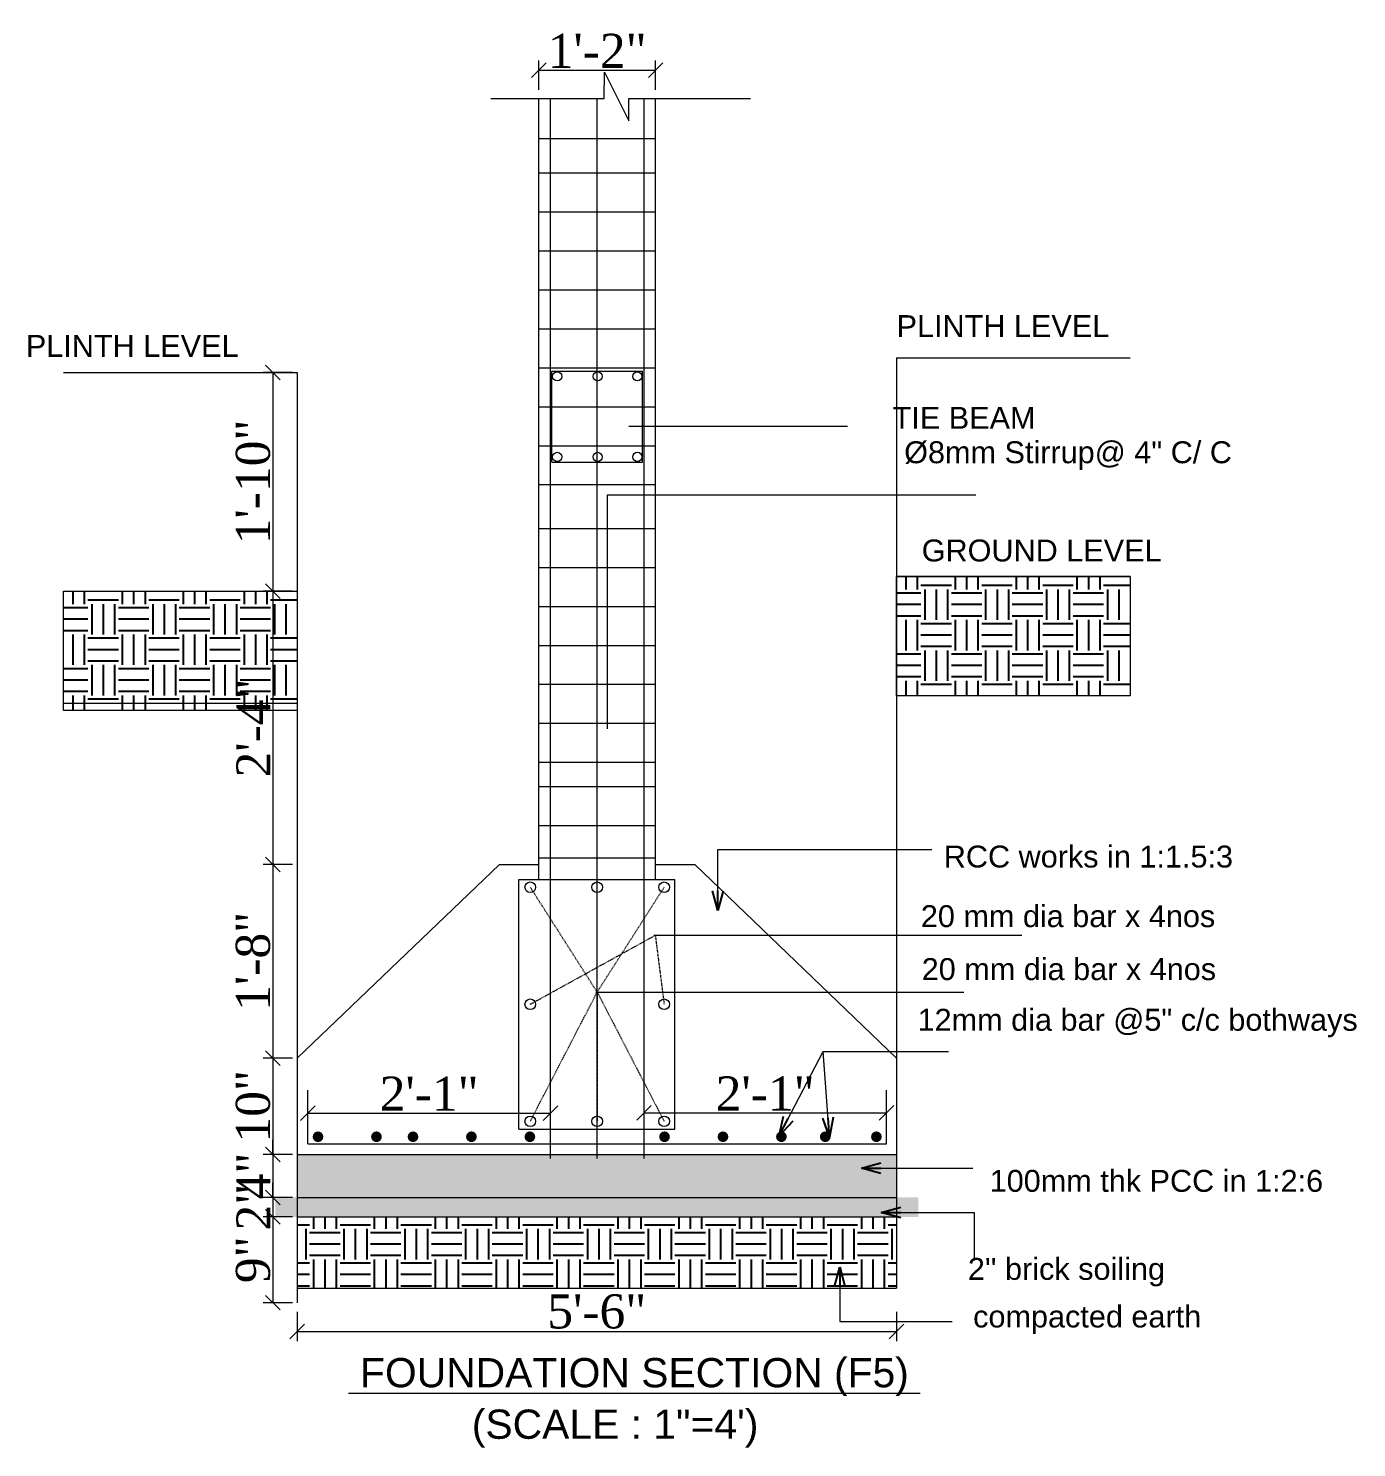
# Model space of a CAD drawing. Header units: inches. Extents: x -4737 to 13205, y 2479 to 13285.
# Drawn here: x 11203.7 to 11476.4, y 10664.1 to 10955.4 of the extents above; entities that cross this region are included whole.
import ezdxf
from ezdxf.enums import TextEntityAlignment as Align

# ---------------------------------------------------------------- set-up
doc = ezdxf.new("R2010")
doc.units = ezdxf.units.IN
doc.header["$MEASUREMENT"] = 0
doc.linetypes.add('DASHED2', pattern=[0.375, 0.25, -0.125])
for name, color, linetype, lineweight in [('0.15', 43, 'Continuous', 15), ('0.4', 4, 'Continuous', 40), ('dim', 172, 'Continuous', 9), ('dimen', 72, 'Continuous', 9), ('layout', 23, 'Continuous', 18), ('REINFORECMENT', 240, 'Continuous', 18), ('secondary beam', 82, 'DASHED2', 15), ('SLAB LINE', 47, 'Continuous', 18), ('STIRRUP LINE', 54, 'Continuous', 18), ('TEXT REAL', 93, 'Continuous', 18), ('TEXTT', 7, 'Continuous', 25)]:
    doc.layers.add(name, color=color, linetype=linetype, lineweight=lineweight)
doc.layers.add('ELEVATION', color=3, linetype='Continuous')
doc.styles.add('arial', font='arial.ttf')
doc.styles.add('BIMAL0', font='times.ttf')
doc.styles.add('samar', font='times.ttf')
doc.styles.get("Standard").update_dxf_attribs({"font": 'arial.ttf'})
doc.dimstyles.new('Attic 1-48in96', dxfattribs={"dimtxt": 7, "dimasz": 3, "dimexe": 2, "dimexo": 1, "dimgap": 0.5, "dimtad": 1, "dimdec": 0, "dimlfac": 0.5, "dimzin": 3, "dimdsep": 46, "dimlunit": 4, "dimtxsty": 'samar', "dimblk": 'OBLIQUE', "dimcen": 0.09, "dimclrd": 1, "dimclre": 1, "dimadec": 0, "dimazin": 0, "dimtfac": 1, "dimtdec": 0, "dimtix": 1, "dimtmove": 1, "dimatfit": 2, "dimldrblk": 'Arrow 1', "dimfxl": 4, "dimfxlon": 1, "dimtolj": 1, "dimtzin": 0, "dimlwd": 13, "dimlwe": 13, "dimarcsym": 0})
doc.dimstyles.new('DDD', dxfattribs={"dimscale": 0, "dimtxt": 7, "dimasz": 4, "dimexe": 5, "dimexo": 5, "dimgap": 0, "dimtad": 1, "dimdec": 0, "dimzin": 0, "dimdsep": 46, "dimlunit": 3, "dimtxsty": 'Standard', "dimcen": 0, "dimse1": 1, "dimse2": 1, "dimclrd": 1, "dimclre": 4, "dimclrt": 2, "dimadec": 0, "dimazin": 0, "dimtfac": 1, "dimtdec": 0, "dimtofl": 0, "dimtmove": 0, "dimatfit": 3, "dimfxl": 1, "dimtolj": 1, "dimtzin": 0, "dimarcsym": 0})
doc.dimstyles.new('ONE INCH FOUR FT', dxfattribs={"dimtxt": 7, "dimasz": 4, "dimexe": 0.18, "dimexo": 0.0625, "dimgap": 1.5, "dimtad": 1, "dimdec": 0, "dimlfac": 0.5, "dimzin": 0, "dimdsep": 46, "dimlunit": 3, "dimtxsty": 'BIMAL0', "dimblk": 'ARCHTICK', "dimcen": 0.09, "dimclrt": 210, "dimadec": 0, "dimazin": 0, "dimtfac": 1, "dimtdec": 0, "dimtofl": 0, "dimtmove": 0, "dimatfit": 3, "dimldrblk": 'OPEN30', "dimfxl": 1, "dimtolj": 1, "dimtzin": 0, "dimlwd": 15, "dimarcsym": 0})

# ---------------------------------------------------------------- blocks, each defined once
blk = doc.blocks.new('_ArchTick')
at = {"color": 0, "const_width": 0.15}
blk.add_lwpolyline([(-0.5, -0.5), (0.5, 0.5)], dxfattribs=at)
blk = doc.blocks.new('_Open30')
at = {"color": 0, "linetype": 'ByBlock', "lineweight": -2}
for p, q in [((-1, 0.268), (0, 0)), ((0, 0), (-1, -0.268)), ((0, 0), (-1, 0))]:
    blk.add_line(p, q, dxfattribs=at)
blk = doc.blocks.new('_OBLIQUE')
at = {"color": 0, "linetype": 'ByBlock'}
blk.add_line((-0.5, -0.5), (0.5, 0.5), dxfattribs=at)
blk = doc.blocks.new('*D438')
at = {"layer": 'Defpoints', "color": 0, "transparency": 16777216}
for p in [(11258.9, 10884.77), (11253.9, 10839.87), (11258.9, 10839.87)]:
    blk.add_point(p, dxfattribs=at)
at = {"layer": 'dimen', "color": 1, "lineweight": 13, "transparency": 16777216}
for p, q in [((11257.9, 10884.77), (11251.9, 10884.77)), ((11253.9, 10884.77), (11253.9, 10839.87)), ((11257.9, 10839.87), (11251.9, 10839.87))]:
    blk.add_line(p, q, dxfattribs=at)
at = {"layer": 'dimen', "color": 1, "lineweight": 13, "transparency": 16777216, "xscale": 3, "yscale": 3, "zscale": 3}
for p, rotation in [((11253.9, 10884.77), 90), ((11253.9, 10839.87), 270)]:
    blk.add_blockref('_OBLIQUE', p, dxfattribs=dict(at, rotation=rotation))
at = {"layer": 'dimen', "color": 0, "transparency": 16777216, "insert": (11249.84, 10862.32), "char_height": 7, "attachment_point": 5, "rotation": 90, "style": 'samar'}
blk.add_mtext('\\A1;1\'-10"', dxfattribs=at)
blk = doc.blocks.new('Arrow 1')
at = {"layer": 'TEXTT'}
blk.add_hatch(color=256, dxfattribs=at).paths.add_polyline_path([(-1.008, 0.424), (-1.008, -0.424), (-0.008, 0)])
blk = doc.blocks.new('*D439')
at = {"layer": 'Defpoints', "color": 0, "transparency": 16777216}
for p in [(11258.9, 10839.87), (11253.9, 10783.77), (11300.42, 10783.77)]:
    blk.add_point(p, dxfattribs=at)
at = {"layer": 'dimen', "color": 1, "lineweight": 13, "transparency": 16777216}
for p, q in [((11257.9, 10839.87), (11251.9, 10839.87)), ((11253.9, 10839.87), (11253.9, 10783.77)), ((11257.9, 10783.77), (11251.9, 10783.77))]:
    blk.add_line(p, q, dxfattribs=at)
at = {"layer": 'dimen', "color": 1, "lineweight": 13, "transparency": 16777216, "xscale": 3, "yscale": 3, "zscale": 3}
for p, rotation in [((11253.9, 10839.87), 90), ((11253.9, 10783.77), 270)]:
    blk.add_blockref('_OBLIQUE', p, dxfattribs=dict(at, rotation=rotation))
at = {"layer": 'dimen', "color": 0, "transparency": 16777216, "insert": (11249.9, 10811.82), "char_height": 7, "attachment_point": 5, "rotation": 90, "style": 'samar'}
blk.add_mtext('\\A1;2\'-4"', dxfattribs=at)
blk = doc.blocks.new('*D425')
at = {"layer": 'Defpoints', "color": 0, "transparency": 16777216}
for p in [(11300.42, 10783.77), (11253.9, 10744.07), (11258.9, 10744.07)]:
    blk.add_point(p, dxfattribs=at)
at = {"layer": 'dimen', "color": 1, "lineweight": 13, "transparency": 16777216}
for p, q in [((11257.9, 10783.77), (11251.9, 10783.77)), ((11253.9, 10783.77), (11253.9, 10744.07)), ((11257.9, 10744.07), (11251.9, 10744.07))]:
    blk.add_line(p, q, dxfattribs=at)
at = {"layer": 'dimen', "color": 1, "lineweight": 13, "transparency": 16777216, "xscale": 3, "yscale": 3, "zscale": 3}
for p, rotation in [((11253.9, 10783.77), 90), ((11253.9, 10744.07), 270)]:
    blk.add_blockref('_OBLIQUE', p, dxfattribs=dict(at, rotation=rotation))
at = {"layer": 'dimen', "color": 0, "transparency": 16777216, "insert": (11249.84, 10763.92), "char_height": 7, "attachment_point": 5, "rotation": 90, "style": 'samar'}
blk.add_mtext('\\A1;1\'-8"', dxfattribs=at)
blk = doc.blocks.new('*D426')
at = {"layer": 'Defpoints', "color": 0, "transparency": 16777216}
for p in [(11258.9, 10744.07), (11253.9, 10724.27), (11258.9, 10724.27)]:
    blk.add_point(p, dxfattribs=at)
at = {"layer": 'dimen', "color": 1, "lineweight": 13, "transparency": 16777216}
for p, q in [((11257.9, 10744.07), (11251.9, 10744.07)), ((11253.9, 10744.07), (11253.9, 10724.27)), ((11257.9, 10724.27), (11251.9, 10724.27))]:
    blk.add_line(p, q, dxfattribs=at)
at = {"layer": 'dimen', "color": 1, "lineweight": 13, "transparency": 16777216, "xscale": 3, "yscale": 3, "zscale": 3}
for p, rotation in [((11253.9, 10744.07), 90), ((11253.9, 10724.27), 270)]:
    blk.add_blockref('_OBLIQUE', p, dxfattribs=dict(at, rotation=rotation))
at = {"layer": 'dimen', "color": 0, "transparency": 16777216, "insert": (11249.84, 10734.17), "char_height": 7, "attachment_point": 5, "rotation": 90, "style": 'samar'}
blk.add_mtext('\\A1;10"', dxfattribs=at)
blk = doc.blocks.new('*D427')
at = {"layer": 'Defpoints', "color": 0, "transparency": 16777216}
for p in [(11258.9, 10724.27), (11253.9, 10715.47), (11258.9, 10715.47)]:
    blk.add_point(p, dxfattribs=at)
at = {"layer": 'dimen', "color": 1, "lineweight": 13, "transparency": 16777216}
for p, q in [((11253.9, 10724.27), (11253.9, 10727.27)), ((11257.9, 10724.27), (11251.9, 10724.27)), ((11253.9, 10724.27), (11253.9, 10715.47)), ((11257.9, 10715.47), (11251.9, 10715.47)), ((11253.9, 10715.47), (11253.9, 10712.47))]:
    blk.add_line(p, q, dxfattribs=at)
at = {"layer": 'dimen', "color": 1, "lineweight": 13, "transparency": 16777216, "xscale": 3, "yscale": 3, "zscale": 3}
for p, rotation in [((11253.9, 10724.27), 270), ((11253.9, 10715.47), 90)]:
    blk.add_blockref('_OBLIQUE', p, dxfattribs=dict(at, rotation=rotation))
at = {"layer": 'dimen', "color": 0, "transparency": 16777216, "insert": (11249.9, 10719.87), "char_height": 7, "attachment_point": 5, "rotation": 90, "style": 'samar'}
blk.add_mtext('\\A1;4"', dxfattribs=at)
blk = doc.blocks.new('*D428')
at = {"layer": 'Defpoints', "color": 0, "transparency": 16777216}
for p in [(11258.9, 10715.47), (11253.9, 10711.47), (11258.9, 10711.47)]:
    blk.add_point(p, dxfattribs=at)
at = {"layer": 'dimen', "color": 1, "lineweight": 13, "transparency": 16777216}
for p, q in [((11253.9, 10715.47), (11253.9, 10718.47)), ((11257.9, 10715.47), (11251.9, 10715.47)), ((11253.9, 10715.47), (11253.9, 10711.47)), ((11257.9, 10711.47), (11251.9, 10711.47)), ((11253.9, 10711.47), (11253.9, 10708.47))]:
    blk.add_line(p, q, dxfattribs=at)
at = {"layer": 'dimen', "color": 1, "lineweight": 13, "transparency": 16777216, "xscale": 3, "yscale": 3, "zscale": 3}
for p, rotation in [((11253.9, 10715.47), 270), ((11253.9, 10711.47), 90)]:
    blk.add_blockref('_OBLIQUE', p, dxfattribs=dict(at, rotation=rotation))
at = {"layer": 'dimen', "color": 0, "transparency": 16777216, "insert": (11249.9, 10713.47), "char_height": 7, "attachment_point": 5, "rotation": 90, "style": 'samar'}
blk.add_mtext('\\A1;2"', dxfattribs=at)
blk = doc.blocks.new('*D429')
at = {"layer": 'Defpoints', "color": 0, "transparency": 16777216}
for p in [(11258.9, 10711.47), (11253.9, 10693.86), (11258.9, 10693.86)]:
    blk.add_point(p, dxfattribs=at)
at = {"layer": 'dimen', "color": 1, "lineweight": 13, "transparency": 16777216}
for p, q in [((11257.9, 10711.47), (11251.9, 10711.47)), ((11253.9, 10711.47), (11253.9, 10693.86)), ((11257.9, 10693.86), (11251.9, 10693.86))]:
    blk.add_line(p, q, dxfattribs=at)
at = {"layer": 'dimen', "color": 1, "lineweight": 13, "transparency": 16777216, "xscale": 3, "yscale": 3, "zscale": 3}
for p, rotation in [((11253.9, 10711.47), 90), ((11253.9, 10693.86), 270)]:
    blk.add_blockref('_OBLIQUE', p, dxfattribs=dict(at, rotation=rotation))
at = {"layer": 'dimen', "color": 0, "transparency": 16777216, "insert": (11249.83, 10702.67), "char_height": 7, "attachment_point": 5, "rotation": 90, "style": 'samar'}
blk.add_mtext('\\A1;9"', dxfattribs=at)
blk = doc.blocks.new('*D430')
at = {"layer": 'Defpoints', "color": 0, "transparency": 16777216}
for p in [(11310.87, 10732.76), (11261.1, 10726.47), (11310.87, 10723.47)]:
    blk.add_point(p, dxfattribs=at)
at = {"layer": 'dimen', "color": 1, "lineweight": 13, "transparency": 16777216}
for p, q in [((11261.1, 10728.76), (11261.1, 10734.76)), ((11310.87, 10728.76), (11310.87, 10734.76)), ((11261.1, 10732.76), (11310.87, 10732.76))]:
    blk.add_line(p, q, dxfattribs=at)
at = {"layer": 'dimen', "color": 1, "lineweight": 13, "transparency": 16777216, "xscale": 3, "yscale": 3, "zscale": 3, "rotation": 180}
blk.add_blockref('_OBLIQUE', (11261.1, 10732.76), dxfattribs=at)
at = {"layer": 'dimen', "color": 1, "lineweight": 13, "transparency": 16777216, "xscale": 3, "yscale": 3, "zscale": 3}
blk.add_blockref('_OBLIQUE', (11310.87, 10732.76), dxfattribs=at)
at = {"layer": 'dimen', "color": 0, "transparency": 16777216, "insert": (11285.99, 10736.76), "char_height": 7, "attachment_point": 5, "style": 'samar'}
blk.add_mtext('\\A1;2\'-1"', dxfattribs=at)
blk = doc.blocks.new('*D264')
at = {"layer": 'Defpoints', "color": 0, "transparency": 16777216}
for p in [(11379.86, 10732.8), (11330.09, 10727.3), (11379.86, 10727.3)]:
    blk.add_point(p, dxfattribs=at)
at = {"layer": 'dimen', "color": 1, "lineweight": 13, "transparency": 16777216}
for p, q in [((11330.09, 10728.8), (11330.09, 10734.8)), ((11379.86, 10728.8), (11379.86, 10734.8)), ((11330.09, 10732.8), (11379.86, 10732.8))]:
    blk.add_line(p, q, dxfattribs=at)
at = {"layer": 'dimen', "color": 1, "lineweight": 13, "transparency": 16777216, "xscale": 3, "yscale": 3, "zscale": 3, "rotation": 180}
blk.add_blockref('_OBLIQUE', (11330.09, 10732.8), dxfattribs=at)
at = {"layer": 'dimen', "color": 1, "lineweight": 13, "transparency": 16777216, "xscale": 3, "yscale": 3, "zscale": 3}
blk.add_blockref('_OBLIQUE', (11379.86, 10732.8), dxfattribs=at)
at = {"layer": 'dimen', "color": 0, "transparency": 16777216, "insert": (11354.97, 10736.8), "char_height": 7, "attachment_point": 5, "style": 'samar'}
blk.add_mtext('\\A1;2\'-1"', dxfattribs=at)
blk = doc.blocks.new('*D431')
at = {"layer": 'Defpoints', "color": 0, "transparency": 16777216}
for p in [(11332.48, 10946.8), (11308.48, 10941.04), (11332.48, 10941.04)]:
    blk.add_point(p, dxfattribs=at)
at = {"layer": 'dimen', "color": 1, "lineweight": 13, "transparency": 16777216}
for p, q in [((11308.48, 10942.8), (11308.48, 10948.8)), ((11308.48, 10946.8), (11332.48, 10946.8)), ((11332.48, 10942.8), (11332.48, 10948.8))]:
    blk.add_line(p, q, dxfattribs=at)
at = {"layer": 'dimen', "color": 1, "lineweight": 13, "transparency": 16777216, "xscale": 3, "yscale": 3, "zscale": 3, "rotation": 180}
blk.add_blockref('_OBLIQUE', (11308.48, 10946.8), dxfattribs=at)
at = {"layer": 'dimen', "color": 1, "lineweight": 13, "transparency": 16777216, "xscale": 3, "yscale": 3, "zscale": 3}
blk.add_blockref('_OBLIQUE', (11332.48, 10946.8), dxfattribs=at)
at = {"layer": 'dimen', "color": 0, "transparency": 16777216, "insert": (11320.48, 10950.8), "char_height": 7, "attachment_point": 5, "style": 'samar'}
blk.add_mtext('\\A1;1\'-2"', dxfattribs=at)
blk = doc.blocks.new('*D432')
at = {"layer": 'Defpoints', "color": 0, "transparency": 16777216}
for p in [(11258.9, 10696.86), (11381.9, 10696.86), (11381.9, 10687.96)]:
    blk.add_point(p, dxfattribs=at)
at = {"layer": 'dimen', "color": 1, "lineweight": 13, "transparency": 16777216}
for p, q in [((11258.9, 10691.96), (11258.9, 10685.96)), ((11381.9, 10691.96), (11381.9, 10685.96)), ((11258.9, 10687.96), (11381.9, 10687.96))]:
    blk.add_line(p, q, dxfattribs=at)
at = {"layer": 'dimen', "color": 1, "lineweight": 13, "transparency": 16777216, "xscale": 3, "yscale": 3, "zscale": 3, "rotation": 180}
blk.add_blockref('_OBLIQUE', (11258.9, 10687.96), dxfattribs=at)
at = {"layer": 'dimen', "color": 1, "lineweight": 13, "transparency": 16777216, "xscale": 3, "yscale": 3, "zscale": 3}
blk.add_blockref('_OBLIQUE', (11381.9, 10687.96), dxfattribs=at)
at = {"layer": 'dimen', "color": 0, "transparency": 16777216, "insert": (11320.4, 10692.02), "char_height": 7, "attachment_point": 5, "style": 'samar'}
blk.add_mtext('\\A1;5\'-6"', dxfattribs=at)

msp = doc.modelspace()

# ---------------------------------------------------------------- hatches: boundary and pattern name
at = {"layer": 'dim', "ltscale": 10}
h = msp.add_hatch(dxfattribs=at)
h.set_pattern_fill('AR-CONC', color=256, scale=0.25, style=0)
h.set_pattern_definition([(50, (-22119.8179, 38120.7092), (1.793150457, -0.156880337), [0.1875, -2.0625]), (355, (-22119.818, 38120.7092), (-0.346878334, 1.880480334), [0.15, -1.65]), (100.4514, (-22119.6685, 38120.6961), (1.446273454, 1.723598855), [0.159350475, -1.75285528]), (46.1842, (-22119.818, 38121.2092), (2.66810262, -0.41379754), [0.28125, -3.09375]), (96.6356, (-22119.5956, 38121.1747), (2.33665676, 2.43529468), [0.23902572, -2.6292825]), (351.1842, (-22119.818, 38121.2092), (2.33665486, 2.4352965), [0.225, -2.475]), (21, (-22119.5679, 38121.0842), (1.49226763, -1.006547227), [0.1875, -2.0625]), (326, (-22119.568, 38121.0842), (0.60828833, 1.81287511), [0.15, -1.65]), (71.4514, (-22119.4436, 38121.0003), (2.10055657, 0.80632624), [0.159350475, -1.75285528]), (37.5, (-22119.8179, 38120.70917), (0.030399638, 0.832234635), [0, -1.63, 0, -1.675, 0, -1.65625]), (7.5, (-22119.8179, 38120.7092), (0.657673844, 0.98602928), [0, -0.955, 0, -1.5925, 0, -0.63125]), (327.5, (-22120.3754, 38120.7092), (1.33455609, -0.056387179), [0, -0.625, 0, -1.95, 0, -2.5875]), (317.5, (-22120.6254, 38120.7092), (1.457965423, 0.250262456), [0, -0.8125, 0, -1.295, 0, -1.8375])])
h.paths.add_polyline_path([(11381.9, 10715.47), (11381.9, 10724.27), (11258.9, 10724.27), (11258.9, 10715.47)])
at = {"layer": 'dimen'}
h = msp.add_hatch(dxfattribs=at)
h.set_pattern_fill('GRAVEL', color=256, scale=7.5, style=0)
h.set_pattern_definition([(228.0128, (-22114.4179, 38128.20917), (-59.999986741, -67.500010062), [1.00902, -99.89316]), (184.9697, (-22115.09292, 38127.45917), (90.0000078864, 7.4999348026), [1.73151, -171.4194375]), (132.5104, (-22116.8179, 38127.30917), (74.9999303876, -82.500065054), [1.22091, -120.87024]), (267.2737, (-22119.74292, 38125.43417), (7.499970133, 150.0000022123), [1.576785, -156.101685]), (292.8337, (-22119.8179, 38123.85917), (-37.5000742908, 89.9999730883), [1.5461625, -153.0702975]), (357.2737, (-22119.21792, 38122.43417), (-150.0000022123, 7.499970133), [1.576785, -156.101685]), (37.6942, (-22117.64292, 38122.35917), (-97.5000550921, -74.9999280387), [2.0852175, -206.4363675]), (72.2553, (-22115.99292, 38123.63417), (52.5000807203, 164.9999717343), [1.96866, -194.8974075]), (121.4296, (-22115.39292, 38125.50917), (-60.0000617563, 97.4999627737), [1.582125, -156.6305475]), (175.2364, (-22116.2179, 38126.85917), (82.500007097, -7.499936495), [1.80624, -88.5057225]), (222.3974, (-22118.01792, 38127.00917), (-90.000055133, -82.4999406151), [2.33586, -231.2503125]), (138.8141, (-22112.3179, 38125.3592), (-52.500022101, 44.99997985), [0.7972575, -78.92883]), (171.4692, (-22112.9179, 38125.88417), (97.499987136, -15.0000593253), [1.5167775, -150.1613325]), (225, (-22114.418, 38126.109), (-9e-16, -7.5000023), [1.0606575, -9.54594]), (203.1986, (-22114.9429, 38127.0092), (37.49999798, 15.00000994), [0.571185, -56.5471125]), (291.8014, (-22115.4679, 38126.7842), (-7.49999933, 22.500002048), [0.8077725, -39.580965]), (30.9638, (-22115.1679, 38126.0342), (22.499985167, 15.000018627), [1.3119675, -42.4201725]), (161.5651, (-22114.043, 38126.7092), (15.00000326, -7.49998802), [0.9486825, -22.7684025]), (16.3895, (-22119.8179, 38126.78417), (75.000016488, 22.4999453236), [1.329, -131.5713375]), (70.3462, (-22118.5429, 38127.15917), (-29.999964355, -82.500016017), [1.1149575, -110.38056]), (293.1986, (-22114.0429, 38128.2092), (-15.00000994, 37.49999798), [1.1423625, -55.975935]), (343.6105, (-22113.5929, 38127.15917), (-75.000016488, 22.4999453236), [1.329, -131.5713375]), (339.444, (-22119.8179, 38122.1342), (-37.500013834, 14.999969973), [1.2816, -62.79843]), (294.7751, (-22118.6179, 38121.68417), (-37.4999414193, 82.500025664), [1.073835, -106.3098225]), (66.8014, (-22113.9679, 38120.7092), (15.00000994, 37.49999798), [1.1423625, -55.975935]), (17.354, (-22113.5179, 38121.75917), (-97.500015143, -29.999958767), [1.2572325, -124.46568]), (69.444, (-22117.6429, 38120.7092), (-14.999969973, -37.500013834), [0.6408, -63.43923]), (101.3099, (-22114.4179, 38120.7092), (-7.49998224, 30.00000564), [0.382425, -37.8602175]), (165.9638, (-22114.493, 38121.0842), (22.500004095, -7.49998543), [1.5461625, -29.377125]), (186.009, (-22115.9929, 38121.45917), (74.9999981318, 7.499994881), [1.432875, -141.8544225]), (303.6901, (-22115.168, 38125.3592), (-7.50001001, 14.99999668), [1.081665, -25.9599675]), (353.1572, (-22114.56792, 38124.45917), (127.499995241, -15.0000599844), [1.888455, -186.9567225]), (60.9454, (-22112.6929, 38124.2342), (-30.000000204, -52.500002884), [0.77217, -76.445055]), (90, (-22112.318, 38124.909), (-7.5, 7.5), [0.45, -7.05]), (120.2564, (-22116.1429, 38121.68417), (29.999961651, -52.500018419), [1.04193, -103.1514]), (48.0128, (-22116.6679, 38122.58417), (59.999986741, 67.500010062), [2.01804, -98.88414]), (0, (-22115.318, 38124.084), (7.5, 7.5), [1.95, -5.55]), (325.3048, (-22113.3679, 38124.08417), (-74.9999569424, 52.500064572), [1.185855, -117.399555]), (254.0546, (-22112.3929, 38123.4092), (-7.49999917, -30.00000095), [1.092015, -53.50881]), (207.646, (-22112.69292, 38122.35917), (-142.4999685538, -75.0000578488), [1.7779875, -176.021055]), (175.4261, (-22114.26792, 38121.53417), (-97.5000041873, 7.4999610087), [1.8809925, -186.218055])])
h.paths.add_polyline_path([(11386.4, 10711.47), (11386.4, 10715.47), (11254.4, 10715.47), (11254.4, 10711.47)])
at = {"layer": 'ELEVATION'}
h = msp.add_hatch(dxfattribs=at)
h.set_pattern_fill('EARTH', color=256, scale=25, angle=180, style=0)
h.set_pattern_definition([(180, (-21944.318, 38120.709), (-6.25, -6.25), [6.25, -6.25]), (180, (-21944.318, 38118.3654), (-6.25, -6.25), [6.25, -6.25]), (180, (-21944.318, 38116.0217), (-6.25, -6.25), [6.25, -6.25]), (270, (-21945.099, 38115.2404), (6.25, -6.25), [6.25, -6.25]), (270, (-21947.443, 38115.2404), (6.25, -6.25), [6.25, -6.25]), (270, (-21949.7867, 38115.2404), (6.25, -6.25), [6.25, -6.25])])
h.paths.add_polyline_path([(11429.9, 10818.38), (11429.9, 10842.87), (11381.9, 10842.87), (11381.9, 10818.38)])
h = msp.add_hatch(dxfattribs=at)
h.set_pattern_fill('EARTH', color=256, scale=25, angle=180, style=0)
h.set_pattern_definition([(180, (-22115.318, 38117.709), (-6.25, -6.25), [6.25, -6.25]), (180, (-22115.318, 38115.3654), (-6.25, -6.25), [6.25, -6.25]), (180, (-22115.318, 38113.0217), (-6.25, -6.25), [6.25, -6.25]), (270, (-22116.099, 38112.2404), (6.25, -6.25), [6.25, -6.25]), (270, (-22118.443, 38112.2404), (6.25, -6.25), [6.25, -6.25]), (270, (-22120.7867, 38112.2404), (6.25, -6.25), [6.25, -6.25])])
h.paths.add_polyline_path([(11258.9, 10815.38), (11258.9, 10839.87), (11210.9, 10839.87), (11210.9, 10815.38)])
h = msp.add_hatch(dxfattribs=at)
h.set_pattern_fill('EARTH', color=256, scale=25, angle=180, style=0)
h.set_pattern_definition([(180, (-22119.818, 38120.709), (-6.25, -6.25), [6.25, -6.25]), (180, (-22119.818, 38118.3654), (-6.25, -6.25), [6.25, -6.25]), (180, (-22119.818, 38116.0217), (-6.25, -6.25), [6.25, -6.25]), (270, (-22120.599, 38115.2404), (6.25, -6.25), [6.25, -6.25]), (270, (-22122.943, 38115.2404), (6.25, -6.25), [6.25, -6.25]), (270, (-22125.2867, 38115.2404), (6.25, -6.25), [6.25, -6.25])])
h.paths.add_polyline_path([(11381.9, 10696.86), (11381.9, 10711.47), (11258.9, 10711.47), (11258.9, 10696.86)])
at = {"layer": 'REINFORECMENT'}
for points in [[(11262.06, 10727.91, 1), (11264.26, 10727.91, 1)], [(11274.06, 10727.91, 1), (11276.26, 10727.91, 1)], [(11281.56, 10727.91, 1), (11283.76, 10727.91, 1)], [(11293.56, 10727.91, 1), (11295.76, 10727.91, 1)], [(11305.56, 10727.91, 1), (11307.76, 10727.91, 1)], [(11335.4, 10727.91, -1), (11333.2, 10727.91, -1)], [(11347.4, 10727.91, -1), (11345.2, 10727.91, -1)], [(11359.4, 10727.91, -1), (11357.2, 10727.91, -1)], [(11368.4, 10727.91, -1), (11366.2, 10727.91, -1)], [(11378.9, 10727.91, -1), (11376.7, 10727.91, -1)]]:
    msp.add_hatch(color=256, dxfattribs=at).paths.add_polyline_path(points)

# ---------------------------------------------------------------- linework, layer by layer
at = {"layer": '0.15', "ltscale": 201}
for p, q in [((11321.93, 10941.04), (11321.98, 10946.4)), ((11321.98, 10946.4), (11326.94, 10936.43)), ((11298.66, 10941.04), (11321.93, 10941.04)), ((11326.94, 10936.43), (11326.96, 10941.04)), ((11326.96, 10941.04), (11351.95, 10941.04))]:
    msp.add_line(p, q, dxfattribs=at)
at = {"layer": 'layout'}
msp.add_line((11345.24, 10786.9), (11389.21, 10786.9), dxfattribs=at)
at = {"layer": 'REINFORECMENT'}
for p, q in [((11310.87, 10723.47), (11310.87, 10941.04)), ((11320.48, 10723.47), (11320.48, 10940.91)), ((11330.09, 10723.47), (11330.09, 10941.04)), ((11311.15, 10885.05), (11329.81, 10885.05)), ((11311.15, 10866.38), (11311.15, 10885.05)), ((11329.81, 10866.38), (11329.81, 10885.05)), ((11311.15, 10866.38), (11329.81, 10866.38)), ((11304.4, 10780.73), (11336.4, 10780.73)), ((11304.4, 10729.47), (11304.4, 10780.73)), ((11336.4, 10729.47), (11336.4, 10780.73)), ((11261.1, 10726.47), (11261.1, 10737.47)), ((11379.86, 10726.47), (11379.86, 10737.47)), ((11304.4, 10729.47), (11336.4, 10729.47)), ((11261.1, 10726.47), (11379.86, 10726.47))]:
    msp.add_line(p, q, dxfattribs=at)
for centre, radius in [((11312.27, 10883.98), 0.946), ((11320.58, 10883.98), 0.946), ((11328.72, 10883.98), 0.946), ((11312.27, 10867.44), 0.946), ((11320.58, 10867.44), 0.946), ((11328.72, 10867.45), 0.946), ((11306.74, 10779.12), 1.09), ((11306.74, 10779.12), 1.09), ((11320.48, 10779.12), 1.09), ((11320.48, 10779.12), 1.09), ((11334.22, 10779.12), 1.09), ((11334.22, 10779.12), 1.09), ((11306.74, 10755.1), 1.09), ((11306.74, 10755.1), 1.09), ((11334.22, 10755.1), 1.09), ((11334.22, 10755.1), 1.09), ((11306.74, 10731.08), 1.09), ((11306.74, 10731.08), 1.09), ((11320.48, 10731.08), 1.09), ((11320.48, 10731.08), 1.09), ((11334.22, 10731.08), 1.09), ((11334.22, 10731.08), 1.09)]:
    msp.add_circle(centre, radius, dxfattribs=at)
at = {"layer": 'secondary beam', "color": 2, "ltscale": 0.5}
for p, q in [((11320.48, 10757.61), (11306.74, 10779.12)), ((11320.48, 10757.61), (11334.22, 10779.12)), ((11320.48, 10757.61), (11320.48, 10779.12)), ((11306.74, 10755.1), (11332.4, 10769.26)), ((11332.4, 10769.26), (11334.22, 10755.1)), ((11306.74, 10731.08), (11320.48, 10757.61)), ((11320.48, 10757.61), (11334.22, 10731.08)), ((11320.48, 10757.61), (11320.48, 10731.08))]:
    msp.add_line(p, q, dxfattribs=at)
at = {"layer": 'SLAB LINE'}
for p, q in [((11308.48, 10780.77), (11308.48, 10941.04)), ((11332.48, 10780.77), (11332.48, 10941.04)), ((11381.9, 10887.77), (11381.9, 10696.86)), ((11258.9, 10884.77), (11258.9, 10693.86)), ((11429.9, 10842.87), (11381.9, 10842.87)), ((11258.9, 10816.85), (11210.9, 10816.85)), ((11300.42, 10783.77), (11258.9, 10744.07)), ((11300.42, 10783.77), (11308.48, 10783.77)), ((11332.48, 10783.77), (11340.54, 10783.77)), ((11340.54, 10783.77), (11381.9, 10744.07)), ((11258.9, 10724.27), (11381.9, 10724.27)), ((11258.9, 10715.47), (11381.9, 10715.47)), ((11258.9, 10711.47), (11381.9, 10711.47)), ((11258.9, 10696.86), (11381.9, 10696.86))]:
    msp.add_line(p, q, dxfattribs=at)
for points in [[(11381.9, 10887.77), (11429.9, 10887.77)], [(11210.9, 10884.77), (11258.9, 10884.77)]]:
    msp.add_lwpolyline(points, dxfattribs=at)
for points in [[(11381.9, 10842.87), (11429.9, 10842.87), (11429.9, 10818.38), (11381.9, 10818.38)], [(11210.9, 10839.87), (11258.9, 10839.87), (11258.9, 10815.38), (11210.9, 10815.38)]]:
    msp.add_lwpolyline(points, close=True, dxfattribs=at)
at = {"layer": 'STIRRUP LINE'}
for p, q in [((11308.48, 10932.77), (11332.48, 10932.77)), ((11308.48, 10925.75), (11332.48, 10925.75)), ((11308.48, 10917.75), (11332.48, 10917.75)), ((11308.48, 10909.75), (11332.48, 10909.75)), ((11308.48, 10901.75), (11332.48, 10901.75)), ((11308.48, 10893.75), (11332.48, 10893.75)), ((11308.48, 10885.75), (11332.48, 10885.75)), ((11308.48, 10877.75), (11332.48, 10877.75)), ((11308.48, 10869.75), (11332.48, 10869.75)), ((11308.48, 10861.75), (11332.48, 10861.75)), ((11308.48, 10852.77), (11332.48, 10852.77)), ((11308.48, 10844.77), (11332.48, 10844.77)), ((11308.48, 10836.77), (11332.48, 10836.77)), ((11308.48, 10828.77), (11332.48, 10828.77)), ((11308.48, 10820.77), (11332.48, 10820.77)), ((11308.48, 10812.77), (11332.48, 10812.77)), ((11308.48, 10804.77), (11332.48, 10804.77)), ((11308.48, 10799.77), (11332.48, 10799.77)), ((11308.48, 10791.77), (11332.48, 10791.77)), ((11308.48, 10785.14), (11332.48, 10785.14))]:
    msp.add_line(p, q, dxfattribs=at)

# ---------------------------------------------------------------- texts
at = {"layer": '0.4', "style": 'arial'}
for s, p in [('PLINTH LEVEL', (11381.94, 10892.04)), ('PLINTH LEVEL', (11203.18, 10887.97)), ('TIE BEAM', (11381.13, 10873.21)), ('%%C8mm Stirrup@ 4" C/ C ', (11383.5, 10866.15)), ('GROUND LEVEL', (11387.1, 10845.99)), ('RCC works in 1:1.5:3', (11391.63, 10783.17)), ('20 mm dia bar x 4nos', (11386.92, 10770.94)), ('20 mm dia bar x 4nos', (11387.1, 10760.07)), ('12mm dia bar @5" c/c bothways', (11386.25, 10749.67)), ('100mm thk PCC in 1:2:6', (11401.05, 10716.61)), ("2'' brick soiling", (11396.57, 10698.54)), ('compacted earth', (11397.66, 10688.77))]:
    msp.add_text(s, height=4.5, dxfattribs=at).set_placement(p)
at = {"layer": 'TEXT REAL'}
msp.add_text('%%U FOUNDATION SECTION (F5) ', height=6, dxfattribs=at).set_placement((11328.12, 10678.75), align=Align.MIDDLE)
msp.add_text('(SCALE : 1"=4\')', height=6, dxfattribs=at).set_placement((11294.74, 10665.92))

# ---------------------------------------------------------------- dimensions: what is measured, and where the dimension line sits
at = {"layer": 'dimen'}
for base, p1, p2, text, picture, middle in [((11332.48, 10946.8), (11308.48, 10941.04), (11332.48, 10941.04), '1\'-2"', '*D431', (11320.48, 10950.8)), ((11381.9, 10687.96), (11258.9, 10696.86), (11381.9, 10696.86), '5\'-6"', '*D432', (11320.4, 10692.02))]:
    dim = msp.add_linear_dim(base=base, p1=p1, p2=p2, text=text, dimstyle='Attic 1-48in96', dxfattribs=at)
    dim.commit()
    dim.dimension.update_dxf_attribs({"geometry": picture, "text_midpoint": middle})
for base, p1, p2, picture, middle in [((11253.9, 10839.87), (11258.9, 10884.77), (11258.9, 10839.87), '*D438', (11249.84, 10862.32)), ((11253.9, 10783.77), (11258.9, 10839.87), (11300.42, 10783.77), '*D439', (11249.9, 10811.82)), ((11253.9, 10744.07), (11300.42, 10783.77), (11258.9, 10744.07), '*D425', (11249.84, 10763.92)), ((11253.9, 10724.27), (11258.9, 10744.07), (11258.9, 10724.27), '*D426', (11249.84, 10734.17)), ((11253.9, 10715.47), (11258.9, 10724.27), (11258.9, 10715.47), '*D427', (11249.9, 10719.87)), ((11253.9, 10711.47), (11258.9, 10715.47), (11258.9, 10711.47), '*D428', (11249.9, 10713.47)), ((11253.9, 10693.86), (11258.9, 10711.47), (11258.9, 10693.86), '*D429', (11249.83, 10702.67))]:
    dim = msp.add_linear_dim(base=base, p1=p1, p2=p2, angle=90, dimstyle='Attic 1-48in96', dxfattribs=at)
    dim.commit()
    dim.dimension.update_dxf_attribs({"geometry": picture, "text_midpoint": middle})
for base, p1, p2, picture, middle in [((11310.87, 10732.76), (11261.1, 10726.47), (11310.87, 10723.47), '*D430', (11285.99, 10736.76)), ((11379.86, 10732.8), (11330.09, 10727.3), (11379.86, 10727.3), '*D264', (11354.97, 10736.8))]:
    dim = msp.add_linear_dim(base=base, p1=p1, p2=p2, dimstyle='Attic 1-48in96', dxfattribs=at)
    dim.commit()
    dim.dimension.update_dxf_attribs({"geometry": picture, "text_midpoint": middle})

# ---------------------------------------------------------------- leaders
at = {"ltscale": 10, "has_arrowhead": 0}
for points in [[(11327, 10873.75), (11371.85, 10873.75)], [(11322.58, 10811.65), (11322.58, 10859.65), (11398.23, 10859.65)], [(11332.08, 10769.26), (11396.78, 10769.29), (11407.65, 10769.29)], [(11320.17, 10757.58), (11384.87, 10757.61), (11395.74, 10757.61)]]:
    msp.add_leader(points, dimstyle='DDD', override={"dimscale": 1, "dimasz": 9, "dimtad": 0, "dimclrd": 5, "dimlwd": 15}, dxfattribs=at)
at = {"layer": 'layout'}
for points in [[(11345.24, 10774.36), (11345.24, 10786.9), (11369.82, 10786.9)], [(11357.85, 10728.08), (11366.9, 10745.4), (11392.59, 10745.4)], [(11368.15, 10727.84), (11366.9, 10745.4)], [(11374.73, 10721.47), (11397.6, 10721.47)], [(11378.81, 10712.36), (11397.86, 10712.36), (11397.86, 10702.54)], [(11370.28, 10701.18), (11370.28, 10689.98), (11393.38, 10689.98)]]:
    msp.add_leader(points, dimstyle='ONE INCH FOUR FT', override={"dimgap": 1.5, "dimtad": 0}, dxfattribs=at)

doc.saveas('drawing.dxf')
